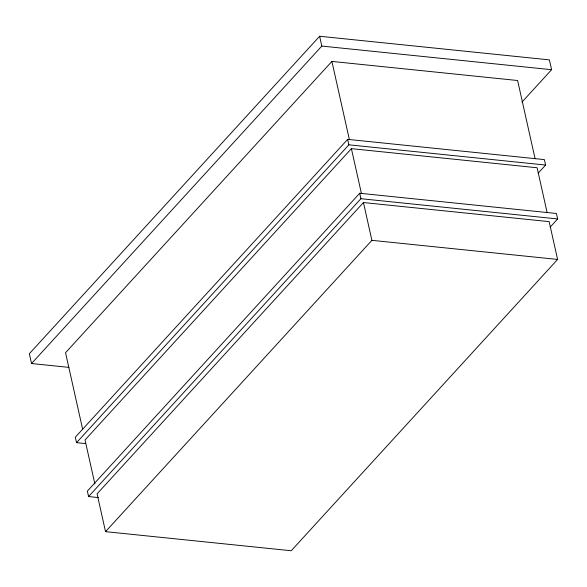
<?xml version="1.0" encoding="UTF-8"?>
<svg xmlns="http://www.w3.org/2000/svg" width="587" height="587" viewBox="0 0 587 587"><rect width="100%" height="100%" fill="white"/><g stroke="black" fill="none" stroke-linecap="round" stroke-linejoin="round"><path stroke-width="0.88" d="M521.953 102.123L551.597 69.699L549.403 59.881L319.629 36.255L29.35 353.719L31.544 363.536L68.928 367.381M31.544 363.536L321.823 46.072L551.597 69.699M535.095 158.739L517.609 80.514L331.897 61.415L65.539 352.721L82.628 429.178M538.191 173.158L545.602 165.05L544.384 159.598L347.665 139.361L75.319 437.212L76.537 442.671L85.643 443.603M76.537 442.671L348.883 144.82L545.602 165.05M547.143 212.663L537.105 167.75L351.4 148.658L85.034 439.964L94.881 483.996M550.239 227.044L557.65 218.936L556.432 213.485L359.706 193.255L87.368 491.099L88.586 496.558L98.601 497.585M88.586 496.558L360.924 198.707L557.65 218.936M363.448 202.544L97.082 493.85L105.528 531.653L291.233 550.745L557.599 259.439L549.153 221.637L363.448 202.544L371.894 240.34L105.528 531.653M371.894 240.34L557.599 259.439M331.897 61.415L349.39 139.647M351.4 148.658L361.438 193.563M347.665 139.361L348.883 144.82M359.706 193.255L360.924 198.707M319.629 36.255L321.823 46.072"/></g></svg>
